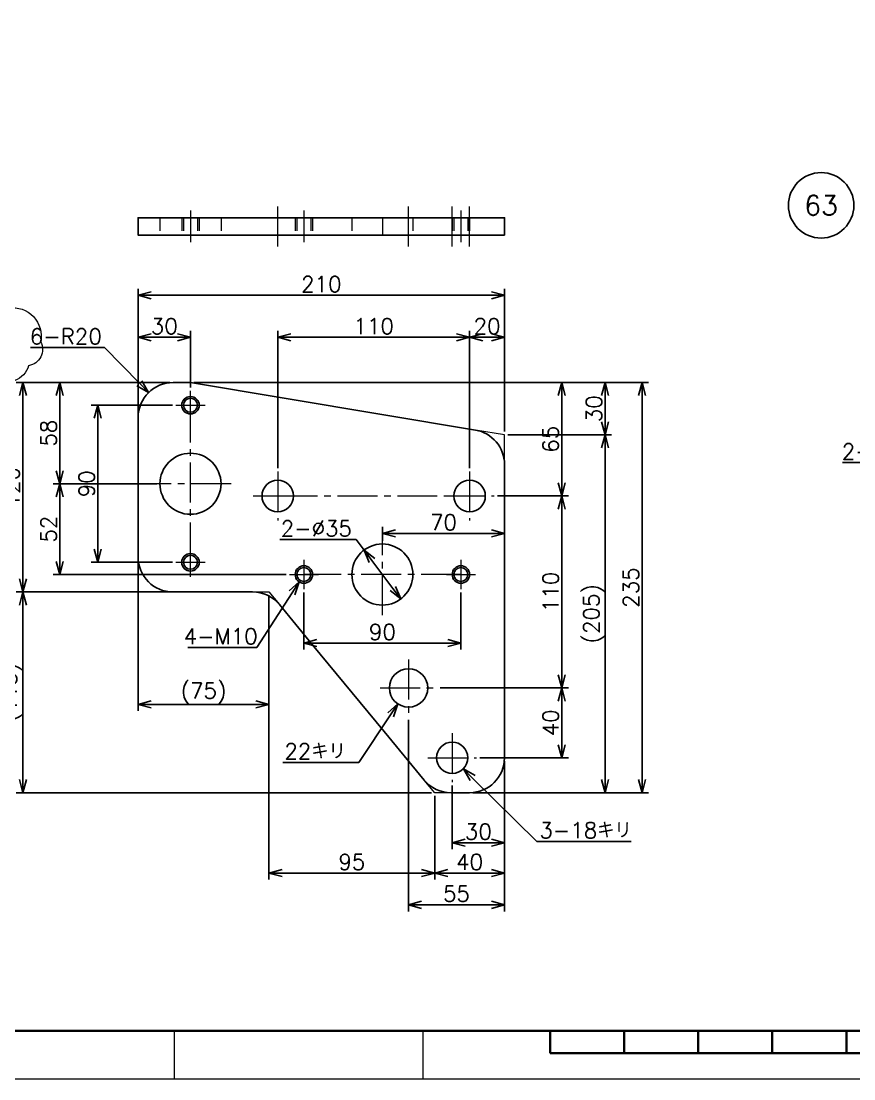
# Model space of a CAD drawing. Header units: millimetres. Extents: x 0 to 1764, y -17 to 1242.
# Drawn here: x 394 to 871, y 0 to 606 of the extents above; entities that cross this region are included whole.
import ezdxf
from ezdxf import colors
from ezdxf.entities.mleader import LeaderData, LeaderLine
from ezdxf.enums import TextEntityAlignment as Align
from ezdxf.math import Vec2, Vec3

# ---------------------------------------------------------------- set-up
doc = ezdxf.new("R2010")
doc.units = ezdxf.units.MM
doc.header["$LTSCALE"] = 1.2
doc.header["$PDMODE"] = 99
doc.header["$PDSIZE"] = 1
doc.linetypes.add('CENTER2', pattern=[28.575, 19.05, -3.175, 3.175, -3.175])
doc.linetypes.add('HIDDEN', pattern=[9.525, 6.35, -3.175])
for name, color, linetype, lineweight in [('02_SLIM', 4, 'Continuous', 13), ('04_HIDDEN', 2, 'HIDDEN', 13), ('05_CENTER', 4, 'CENTER2', 13), ('08_DIM', 3, 'Continuous', 13), ('90_FRAME', 5, 'Continuous', 35)]:
    doc.layers.add(name, color=color, linetype=linetype, lineweight=lineweight)
doc.layers.add('10_DRAFT', color=8, linetype='Continuous', lineweight=0, plot=False)
doc.layers.add('91_BLANK', color=5, linetype='Continuous', lineweight=0, plot=False)
doc.styles.add('KSS_TXT', font='txt.shx', dxfattribs={"bigfont": 'extfont2.shx'})
doc.styles.get("Standard").update_dxf_attribs({"font": 'txt.shx', "bigfont": 'extfont2.shx'})
doc.dimstyles.new('KSS_DIM', dxfattribs={"dimscale": 3, "dimtxt": 3, "dimasz": 2.5, "dimexe": 1.25, "dimexo": 0.625, "dimtad": 1, "dimdsep": 46, "dimtxsty": 'KSS_TXT', "dimblk": 'OPEN30', "dimcen": 0, "dimazin": 2, "dimtfac": 0.75, "dimtmove": 0, "dimatfit": 3, "dimldrblk": 'OPEN30', "dimfxl": 1.25, "dimtolj": 1, "dimarcsym": 0})
doc.dimstyles.new('KSS_DIM$3', dxfattribs={"dimscale": 3, "dimtxt": 3, "dimasz": 2.5, "dimexe": 1.25, "dimexo": 0.625, "dimtad": 1, "dimtih": 1, "dimtoh": 1, "dimdsep": 46, "dimtxsty": 'KSS_TXT', "dimblk": 'OPEN30', "dimcen": 0, "dimazin": 2, "dimtfac": 0.75, "dimtofl": 0, "dimtmove": 0, "dimatfit": 3, "dimldrblk": 'OPEN30', "dimfxl": 1.25, "dimtolj": 1, "dimarcsym": 0})
doc.dimstyles.new('KSS_DIM$4', dxfattribs={"dimscale": 3, "dimtxt": 3, "dimasz": 2.5, "dimexe": 1.25, "dimexo": 0.625, "dimtad": 1, "dimtih": 1, "dimtoh": 1, "dimdsep": 46, "dimtxsty": 'KSS_TXT', "dimblk": 'OPEN30', "dimcen": 0, "dimse1": 1, "dimazin": 2, "dimtfac": 0.75, "dimtofl": 0, "dimtmove": 0, "dimatfit": 3, "dimldrblk": 'OPEN30', "dimfxl": 1.25, "dimtolj": 1, "dimarcsym": 0})

# ---------------------------------------------------------------- blocks, each defined once
blk = doc.blocks.new('_Open30')
at = {"color": 0, "linetype": 'ByBlock', "lineweight": -2}
for p, q in [((-1, 0.268), (0, 0)), ((0, 0), (-1, -0.268)), ((0, 0), (-1, 0))]:
    blk.add_line(p, q, dxfattribs=at)
blk = doc.blocks.new('*D149')
at = {"layer": '08_DIM', "color": 0, "lineweight": -2, "transparency": 16777216}
for p, q in [((671.14, 182.08), (671.14, 114.15)), ((631.14, 162.08), (631.14, 114.15)), ((663.64, 117.9), (638.64, 117.9))]:
    blk.add_line(p, q, dxfattribs=at)
at = {"layer": 'Defpoints', "color": 0, "transparency": 16777216}
for p in [(671.14, 183.96), (631.14, 163.96), (631.14, 117.9)]:
    blk.add_point(p, dxfattribs=at)
at = {"layer": '08_DIM', "color": 0, "lineweight": -2, "transparency": 16777216, "xscale": 7.5, "yscale": 7.5, "zscale": 7.5, "rotation": 180}
blk.add_blockref('_Open30', (631.14, 117.9), dxfattribs=at)
at = {"layer": '08_DIM', "color": 0, "lineweight": -2, "transparency": 16777216, "xscale": 7.5, "yscale": 7.5, "zscale": 7.5}
blk.add_blockref('_Open30', (671.14, 117.9), dxfattribs=at)
at = {"layer": '08_DIM', "color": 0, "transparency": 16777216, "insert": (651.14, 124.28), "char_height": 9, "attachment_point": 5, "style": 'KSS_TXT'}
blk.add_mtext('\\A1;40', dxfattribs=at)
blk = doc.blocks.new('*D150')
at = {"layer": '08_DIM', "color": 0, "lineweight": -2, "transparency": 16777216}
for p, q in [((671.14, 182.08), (671.14, 131.54)), ((641.14, 168.04), (641.14, 131.54)), ((648.64, 135.29), (663.64, 135.29))]:
    blk.add_line(p, q, dxfattribs=at)
at = {"layer": 'Defpoints', "color": 0, "transparency": 16777216}
for p in [(671.14, 183.96), (641.14, 169.92), (671.14, 135.29)]:
    blk.add_point(p, dxfattribs=at)
at = {"layer": '08_DIM', "color": 0, "lineweight": -2, "transparency": 16777216, "xscale": 7.5, "yscale": 7.5, "zscale": 7.5, "rotation": 180}
blk.add_blockref('_Open30', (641.14, 135.29), dxfattribs=at)
at = {"layer": '08_DIM', "color": 0, "lineweight": -2, "transparency": 16777216, "xscale": 7.5, "yscale": 7.5, "zscale": 7.5}
blk.add_blockref('_Open30', (671.14, 135.29), dxfattribs=at)
at = {"layer": '08_DIM', "color": 0, "transparency": 16777216, "insert": (656.14, 141.66), "char_height": 9, "attachment_point": 5, "style": 'KSS_TXT'}
blk.add_mtext('\\A1;30', dxfattribs=at)
blk = doc.blocks.new('*D151')
at = {"layer": '08_DIM', "color": 0, "lineweight": -2, "transparency": 16777216}
for p, q in [((616.14, 205.78), (616.14, 95.95)), ((671.14, 182.08), (671.14, 95.95)), ((623.64, 99.7), (663.64, 99.7))]:
    blk.add_line(p, q, dxfattribs=at)
at = {"layer": 'Defpoints', "color": 0, "transparency": 16777216}
for p in [(616.14, 207.66), (671.14, 183.96), (671.14, 99.7)]:
    blk.add_point(p, dxfattribs=at)
at = {"layer": '08_DIM', "color": 0, "lineweight": -2, "transparency": 16777216, "xscale": 7.5, "yscale": 7.5, "zscale": 7.5, "rotation": 180}
blk.add_blockref('_Open30', (616.14, 99.7), dxfattribs=at)
at = {"layer": '08_DIM', "color": 0, "lineweight": -2, "transparency": 16777216, "xscale": 7.5, "yscale": 7.5, "zscale": 7.5}
blk.add_blockref('_Open30', (671.14, 99.7), dxfattribs=at)
at = {"layer": '08_DIM', "color": 0, "transparency": 16777216, "insert": (643.64, 106.07), "char_height": 9, "attachment_point": 5, "style": 'KSS_TXT'}
blk.add_mtext('\\A1;55', dxfattribs=at)
blk = doc.blocks.new('*D152')
at = {"layer": '08_DIM', "color": 0, "lineweight": -2, "transparency": 16777216}
for p, q in [((461.14, 297.08), (461.14, 210.78)), ((536.14, 277.08), (536.14, 210.78)), ((528.64, 214.53), (468.64, 214.53))]:
    blk.add_line(p, q, dxfattribs=at)
at = {"layer": 'Defpoints', "color": 0, "transparency": 16777216}
for p in [(461.14, 298.96), (536.14, 278.96), (461.14, 214.53)]:
    blk.add_point(p, dxfattribs=at)
at = {"layer": '08_DIM', "color": 0, "lineweight": -2, "transparency": 16777216, "xscale": 7.5, "yscale": 7.5, "zscale": 7.5, "rotation": 180}
blk.add_blockref('_Open30', (461.14, 214.53), dxfattribs=at)
at = {"layer": '08_DIM', "color": 0, "lineweight": -2, "transparency": 16777216, "xscale": 7.5, "yscale": 7.5, "zscale": 7.5}
blk.add_blockref('_Open30', (536.14, 214.53), dxfattribs=at)
at = {"layer": '08_DIM', "color": 0, "transparency": 16777216, "insert": (498.64, 220.91), "char_height": 9, "attachment_point": 5, "style": 'KSS_TXT'}
blk.add_mtext('\\A1;(75)', dxfattribs=at)
blk = doc.blocks.new('*D153')
at = {"layer": '08_DIM', "color": 0, "lineweight": -2, "transparency": 16777216}
for p, q in [((493.02, 398.96), (732.52, 398.96)), ((728.77, 376.46), (728.77, 391.46)), ((673.02, 368.96), (732.52, 368.96))]:
    blk.add_line(p, q, dxfattribs=at)
at = {"layer": 'Defpoints', "color": 0, "transparency": 16777216}
for p in [(491.14, 398.96), (728.77, 398.96), (671.14, 368.96)]:
    blk.add_point(p, dxfattribs=at)
at = {"layer": '08_DIM', "color": 0, "lineweight": -2, "transparency": 16777216, "xscale": 7.5, "yscale": 7.5, "zscale": 7.5}
for p, rotation in [((728.77, 398.96), 90), ((728.77, 368.96), 270)]:
    blk.add_blockref('_Open30', p, dxfattribs=dict(at, rotation=rotation))
at = {"layer": '08_DIM', "color": 0, "transparency": 16777216, "insert": (722.4, 383.96), "char_height": 9, "attachment_point": 5, "rotation": 90, "style": 'KSS_TXT'}
blk.add_mtext('\\A1;30', dxfattribs=at)
blk = doc.blocks.new('*D154')
at = {"layer": '08_DIM', "color": 0, "lineweight": -2, "transparency": 16777216}
for p, q in [((493.02, 398.96), (753.75, 398.96)), ((750, 171.46), (750, 391.46)), ((653.02, 163.96), (753.75, 163.96))]:
    blk.add_line(p, q, dxfattribs=at)
at = {"layer": 'Defpoints', "color": 0, "transparency": 16777216}
for p in [(491.14, 398.96), (750, 398.96), (651.14, 163.96)]:
    blk.add_point(p, dxfattribs=at)
at = {"layer": '08_DIM', "color": 0, "lineweight": -2, "transparency": 16777216, "xscale": 7.5, "yscale": 7.5, "zscale": 7.5}
for p, rotation in [((750, 398.96), 90), ((750, 163.96), 270)]:
    blk.add_blockref('_Open30', p, dxfattribs=dict(at, rotation=rotation))
at = {"layer": '08_DIM', "color": 0, "transparency": 16777216, "insert": (743.62, 281.46), "char_height": 9, "attachment_point": 5, "rotation": 90, "style": 'KSS_TXT'}
blk.add_mtext('\\A1;235', dxfattribs=at)
blk = doc.blocks.new('*D155')
at = {"layer": '08_DIM', "color": 0, "lineweight": -2, "transparency": 16777216}
for p, q in [((634.32, 223.96), (707.73, 223.96)), ((703.98, 216.46), (703.98, 191.46)), ((657.06, 183.96), (707.73, 183.96))]:
    blk.add_line(p, q, dxfattribs=at)
at = {"layer": 'Defpoints', "color": 0, "transparency": 16777216}
for p in [(632.44, 223.96), (655.18, 183.96), (703.98, 183.96)]:
    blk.add_point(p, dxfattribs=at)
at = {"layer": '08_DIM', "color": 0, "lineweight": -2, "transparency": 16777216, "xscale": 7.5, "yscale": 7.5, "zscale": 7.5}
for p, rotation in [((703.98, 223.96), 90), ((703.98, 183.96), 270)]:
    blk.add_blockref('_Open30', p, dxfattribs=dict(at, rotation=rotation))
at = {"layer": '08_DIM', "color": 0, "transparency": 16777216, "insert": (697.61, 203.96), "char_height": 9, "attachment_point": 5, "rotation": 90, "style": 'KSS_TXT'}
blk.add_mtext('\\A1;40', dxfattribs=at)
blk = doc.blocks.new('*D156')
at = {"layer": '08_DIM', "color": 0, "lineweight": -2, "transparency": 16777216}
for p, q in [((667.06, 333.96), (707.73, 333.96)), ((703.98, 326.46), (703.98, 231.46)), ((634.32, 223.96), (707.73, 223.96))]:
    blk.add_line(p, q, dxfattribs=at)
at = {"layer": 'Defpoints', "color": 0, "transparency": 16777216}
for p in [(665.18, 333.96), (632.44, 223.96), (703.98, 223.96)]:
    blk.add_point(p, dxfattribs=at)
at = {"layer": '08_DIM', "color": 0, "lineweight": -2, "transparency": 16777216, "xscale": 7.5, "yscale": 7.5, "zscale": 7.5}
for p, rotation in [((703.98, 333.96), 90), ((703.98, 223.96), 270)]:
    blk.add_blockref('_Open30', p, dxfattribs=dict(at, rotation=rotation))
at = {"layer": '08_DIM', "color": 0, "transparency": 16777216, "insert": (697.61, 278.96), "char_height": 9, "attachment_point": 5, "rotation": 90, "style": 'KSS_TXT'}
blk.add_mtext('\\A1;110', dxfattribs=at)
blk = doc.blocks.new('*D157')
at = {"layer": '08_DIM', "color": 0, "lineweight": -2, "transparency": 16777216}
for p, q in [((479.27, 398.96), (391.32, 398.96)), ((395.07, 391.46), (395.07, 286.46)), ((479.27, 278.96), (391.32, 278.96))]:
    blk.add_line(p, q, dxfattribs=at)
at = {"layer": 'Defpoints', "color": 0, "transparency": 16777216}
for p in [(481.14, 398.96), (395.07, 278.96), (481.14, 278.96)]:
    blk.add_point(p, dxfattribs=at)
at = {"layer": '08_DIM', "color": 0, "lineweight": -2, "transparency": 16777216, "xscale": 7.5, "yscale": 7.5, "zscale": 7.5}
for p, rotation in [((395.07, 398.96), 90), ((395.07, 278.96), 270)]:
    blk.add_blockref('_Open30', p, dxfattribs=dict(at, rotation=rotation))
at = {"layer": '08_DIM', "color": 0, "transparency": 16777216, "insert": (388.7, 338.96), "char_height": 9, "attachment_point": 5, "rotation": 90, "style": 'KSS_TXT'}
blk.add_mtext('\\A1;120', dxfattribs=at)
blk = doc.blocks.new('*D158')
at = {"layer": '08_DIM', "color": 0, "lineweight": -2, "transparency": 16777216}
for p, q in [((471.9, 340.96), (412.47, 340.96)), ((416.22, 333.46), (416.22, 296.46)), ((545.93, 288.96), (412.47, 288.96))]:
    blk.add_line(p, q, dxfattribs=at)
at = {"layer": 'Defpoints', "color": 0, "transparency": 16777216}
for p in [(473.77, 340.96), (416.22, 288.96), (547.8, 288.96)]:
    blk.add_point(p, dxfattribs=at)
at = {"layer": '08_DIM', "color": 0, "lineweight": -2, "transparency": 16777216, "xscale": 7.5, "yscale": 7.5, "zscale": 7.5}
for p, rotation in [((416.22, 340.96), 90), ((416.22, 288.96), 270)]:
    blk.add_blockref('_Open30', p, dxfattribs=dict(at, rotation=rotation))
at = {"layer": '08_DIM', "color": 0, "transparency": 16777216, "insert": (409.84, 314.96), "char_height": 9, "attachment_point": 5, "rotation": 90, "style": 'KSS_TXT'}
blk.add_mtext('\\A1;52', dxfattribs=at)
blk = doc.blocks.new('*D159')
at = {"layer": '08_DIM', "color": 0, "lineweight": -2, "transparency": 16777216}
for p, q in [((493.02, 398.96), (707.73, 398.96)), ((703.98, 341.46), (703.98, 391.46)), ((667.06, 333.96), (707.73, 333.96))]:
    blk.add_line(p, q, dxfattribs=at)
at = {"layer": 'Defpoints', "color": 0, "transparency": 16777216}
for p in [(491.14, 398.96), (703.98, 398.96), (665.18, 333.96)]:
    blk.add_point(p, dxfattribs=at)
at = {"layer": '08_DIM', "color": 0, "lineweight": -2, "transparency": 16777216, "xscale": 7.5, "yscale": 7.5, "zscale": 7.5}
for p, rotation in [((703.98, 398.96), 90), ((703.98, 333.96), 270)]:
    blk.add_blockref('_Open30', p, dxfattribs=dict(at, rotation=rotation))
at = {"layer": '08_DIM', "color": 0, "transparency": 16777216, "insert": (697.61, 366.46), "char_height": 9, "attachment_point": 5, "rotation": 90, "style": 'KSS_TXT'}
blk.add_mtext('\\A1;65', dxfattribs=at)
blk = doc.blocks.new('*D160')
at = {"layer": '08_DIM', "color": 0, "lineweight": -2, "transparency": 16777216}
for p, q in [((601.14, 308.2), (601.14, 316.29)), ((671.14, 308.2), (671.14, 316.29)), ((608.64, 312.54), (663.64, 312.54))]:
    blk.add_line(p, q, dxfattribs=at)
at = {"layer": 'Defpoints', "color": 0, "transparency": 16777216}
for p in [(671.14, 312.54), (601.14, 306.33), (671.14, 306.33)]:
    blk.add_point(p, dxfattribs=at)
at = {"layer": '08_DIM', "color": 0, "lineweight": -2, "transparency": 16777216, "xscale": 7.5, "yscale": 7.5, "zscale": 7.5, "rotation": 180}
blk.add_blockref('_Open30', (601.14, 312.54), dxfattribs=at)
at = {"layer": '08_DIM', "color": 0, "lineweight": -2, "transparency": 16777216, "xscale": 7.5, "yscale": 7.5, "zscale": 7.5}
blk.add_blockref('_Open30', (671.14, 312.54), dxfattribs=at)
at = {"layer": '08_DIM', "color": 0, "transparency": 16777216, "insert": (636.14, 318.91), "char_height": 9, "attachment_point": 5, "style": 'KSS_TXT'}
blk.add_mtext('\\A1;70', dxfattribs=at)
blk = doc.blocks.new('*D161')
at = {"layer": '08_DIM', "color": 0, "lineweight": -2, "transparency": 16777216}
for p, q in [((556.14, 278.74), (556.14, 245.92)), ((646.14, 278.74), (646.14, 245.92)), ((563.64, 249.67), (638.64, 249.67))]:
    blk.add_line(p, q, dxfattribs=at)
at = {"layer": 'Defpoints', "color": 0, "transparency": 16777216}
for p in [(556.14, 280.62), (646.14, 280.62), (646.14, 249.67)]:
    blk.add_point(p, dxfattribs=at)
at = {"layer": '08_DIM', "color": 0, "lineweight": -2, "transparency": 16777216, "xscale": 7.5, "yscale": 7.5, "zscale": 7.5, "rotation": 180}
blk.add_blockref('_Open30', (556.14, 249.67), dxfattribs=at)
at = {"layer": '08_DIM', "color": 0, "lineweight": -2, "transparency": 16777216, "xscale": 7.5, "yscale": 7.5, "zscale": 7.5}
blk.add_blockref('_Open30', (646.14, 249.67), dxfattribs=at)
at = {"layer": '08_DIM', "color": 0, "transparency": 16777216, "insert": (601.14, 256.04), "char_height": 9, "attachment_point": 5, "style": 'KSS_TXT'}
blk.add_mtext('\\A1;90', dxfattribs=at)
blk = doc.blocks.new('*D162')
at = {"layer": '08_DIM', "color": 0, "lineweight": -2, "transparency": 16777216}
for p, q in [((480.93, 385.96), (434.27, 385.96)), ((438.02, 378.46), (438.02, 303.46)), ((480.93, 295.96), (434.27, 295.96))]:
    blk.add_line(p, q, dxfattribs=at)
at = {"layer": 'Defpoints', "color": 0, "transparency": 16777216}
for p in [(482.8, 385.96), (438.02, 295.96), (482.8, 295.96)]:
    blk.add_point(p, dxfattribs=at)
at = {"layer": '08_DIM', "color": 0, "lineweight": -2, "transparency": 16777216, "xscale": 7.5, "yscale": 7.5, "zscale": 7.5}
for p, rotation in [((438.02, 385.96), 90), ((438.02, 295.96), 270)]:
    blk.add_blockref('_Open30', p, dxfattribs=dict(at, rotation=rotation))
at = {"layer": '08_DIM', "color": 0, "transparency": 16777216, "insert": (431.65, 340.96), "char_height": 9, "attachment_point": 5, "rotation": 90, "style": 'KSS_TXT'}
blk.add_mtext('\\A1;90', dxfattribs=at)
blk = doc.blocks.new('*D163')
at = {"layer": '08_DIM', "color": 0, "lineweight": -2, "transparency": 16777216}
for p, q in [((479.27, 398.96), (412.47, 398.96)), ((416.22, 391.46), (416.22, 348.46)), ((471.9, 340.96), (412.47, 340.96))]:
    blk.add_line(p, q, dxfattribs=at)
at = {"layer": 'Defpoints', "color": 0, "transparency": 16777216}
for p in [(481.14, 398.96), (416.22, 340.96), (473.77, 340.96)]:
    blk.add_point(p, dxfattribs=at)
at = {"layer": '08_DIM', "color": 0, "lineweight": -2, "transparency": 16777216, "xscale": 7.5, "yscale": 7.5, "zscale": 7.5}
for p, rotation in [((416.22, 398.96), 90), ((416.22, 340.96), 270)]:
    blk.add_blockref('_Open30', p, dxfattribs=dict(at, rotation=rotation))
at = {"layer": '08_DIM', "color": 0, "transparency": 16777216, "insert": (409.84, 369.96), "char_height": 9, "attachment_point": 5, "rotation": 90, "style": 'KSS_TXT'}
blk.add_mtext('\\A1;58', dxfattribs=at)
blk = doc.blocks.new('*D164')
at = {"layer": '08_DIM', "color": 0, "lineweight": -2, "transparency": 16777216}
for p, q in [((461.14, 380.83), (461.14, 428.62)), ((483.64, 424.87), (468.64, 424.87)), ((491.14, 396.17), (491.14, 428.62))]:
    blk.add_line(p, q, dxfattribs=at)
at = {"layer": 'Defpoints', "color": 0, "transparency": 16777216}
for p in [(461.14, 424.87), (491.14, 394.3), (461.14, 378.96)]:
    blk.add_point(p, dxfattribs=at)
at = {"layer": '08_DIM', "color": 0, "lineweight": -2, "transparency": 16777216, "xscale": 7.5, "yscale": 7.5, "zscale": 7.5, "rotation": 180}
blk.add_blockref('_Open30', (461.14, 424.87), dxfattribs=at)
at = {"layer": '08_DIM', "color": 0, "lineweight": -2, "transparency": 16777216, "xscale": 7.5, "yscale": 7.5, "zscale": 7.5}
blk.add_blockref('_Open30', (491.14, 424.87), dxfattribs=at)
at = {"layer": '08_DIM', "color": 0, "transparency": 16777216, "insert": (476.14, 431.25), "char_height": 9, "attachment_point": 5, "style": 'KSS_TXT'}
blk.add_mtext('\\A1;30', dxfattribs=at)
blk = doc.blocks.new('*D165')
at = {"layer": '08_DIM', "color": 0, "lineweight": -2, "transparency": 16777216}
for p, q in [((651.14, 349.87), (651.14, 428.62)), ((658.64, 424.87), (663.64, 424.87)), ((671.14, 370.83), (671.14, 428.62))]:
    blk.add_line(p, q, dxfattribs=at)
at = {"layer": 'Defpoints', "color": 0, "transparency": 16777216}
for p in [(671.14, 424.87), (671.14, 368.96), (651.14, 348)]:
    blk.add_point(p, dxfattribs=at)
at = {"layer": '08_DIM', "color": 0, "lineweight": -2, "transparency": 16777216, "xscale": 7.5, "yscale": 7.5, "zscale": 7.5, "rotation": 180}
blk.add_blockref('_Open30', (651.14, 424.87), dxfattribs=at)
at = {"layer": '08_DIM', "color": 0, "lineweight": -2, "transparency": 16777216, "xscale": 7.5, "yscale": 7.5, "zscale": 7.5}
blk.add_blockref('_Open30', (671.14, 424.87), dxfattribs=at)
at = {"layer": '08_DIM', "color": 0, "transparency": 16777216, "insert": (661.14, 431.25), "char_height": 9, "attachment_point": 5, "style": 'KSS_TXT'}
blk.add_mtext('\\A1;20', dxfattribs=at)
blk = doc.blocks.new('*D166')
at = {"layer": '08_DIM', "color": 0, "lineweight": -2, "transparency": 16777216}
for p, q in [((541.14, 349.87), (541.14, 428.62)), ((548.64, 424.87), (643.64, 424.87)), ((651.14, 349.87), (651.14, 428.62))]:
    blk.add_line(p, q, dxfattribs=at)
at = {"layer": 'Defpoints', "color": 0, "transparency": 16777216}
for p in [(651.14, 424.87), (541.14, 348), (651.14, 348)]:
    blk.add_point(p, dxfattribs=at)
at = {"layer": '08_DIM', "color": 0, "lineweight": -2, "transparency": 16777216, "xscale": 7.5, "yscale": 7.5, "zscale": 7.5, "rotation": 180}
blk.add_blockref('_Open30', (541.14, 424.87), dxfattribs=at)
at = {"layer": '08_DIM', "color": 0, "lineweight": -2, "transparency": 16777216, "xscale": 7.5, "yscale": 7.5, "zscale": 7.5}
blk.add_blockref('_Open30', (651.14, 424.87), dxfattribs=at)
at = {"layer": '08_DIM', "color": 0, "transparency": 16777216, "insert": (596.14, 431.25), "char_height": 9, "attachment_point": 5, "style": 'KSS_TXT'}
blk.add_mtext('\\A1;110', dxfattribs=at)
blk = doc.blocks.new('*D167')
at = {"layer": '08_DIM', "color": 0, "lineweight": -2, "transparency": 16777216}
for p, q in [((461.14, 380.83), (461.14, 452.72)), ((468.64, 448.97), (663.64, 448.97)), ((671.14, 370.83), (671.14, 452.72))]:
    blk.add_line(p, q, dxfattribs=at)
at = {"layer": 'Defpoints', "color": 0, "transparency": 16777216}
for p in [(671.14, 448.97), (461.14, 378.96), (671.14, 368.96)]:
    blk.add_point(p, dxfattribs=at)
at = {"layer": '08_DIM', "color": 0, "lineweight": -2, "transparency": 16777216, "xscale": 7.5, "yscale": 7.5, "zscale": 7.5, "rotation": 180}
blk.add_blockref('_Open30', (461.14, 448.97), dxfattribs=at)
at = {"layer": '08_DIM', "color": 0, "lineweight": -2, "transparency": 16777216, "xscale": 7.5, "yscale": 7.5, "zscale": 7.5}
blk.add_blockref('_Open30', (671.14, 448.97), dxfattribs=at)
at = {"layer": '08_DIM', "color": 0, "transparency": 16777216, "insert": (566.14, 455.34), "char_height": 9, "attachment_point": 5, "style": 'KSS_TXT'}
blk.add_mtext('\\A1;210', dxfattribs=at)
blk = doc.blocks.new('M10Tz_1_1')
at = {"color": 0}
for radius in [5, 4]:
    blk.add_circle((0, 0), radius, dxfattribs=at)
at = {"layer": '05_CENTER'}
for p, q in [((0, -8.34), (0, 8.34)), ((8.34, 0), (-8.34, 0))]:
    blk.add_line(p, q, dxfattribs=at)
blk = doc.blocks.new('AM_BALLOON1')
at = {"transparency": 16777216}
blk.add_circle((0, 0), 5, dxfattribs=at)
blk.add_attdef('B_NUMBER', text='', height=3, dxfattribs=at).set_placement((0, 0), align=Align.MIDDLE_CENTER)
blk = doc.blocks.new('_OPEN')
at = {"color": 0, "linetype": 'ByBlock'}
for p, q in [((-1, 0.167), (0, 0)), ((0, 0), (-1, -0.167)), ((0, 0), (-1, 0))]:
    blk.add_line(p, q, dxfattribs=at)
blk = doc.blocks.new('*D227')
at = {"layer": '08_DIM', "color": 0, "lineweight": -2, "transparency": 16777216}
for p, q in [((673.02, 368.96), (732.52, 368.96)), ((728.77, 361.46), (728.77, 171.46)), ((653.02, 163.96), (732.52, 163.96))]:
    blk.add_line(p, q, dxfattribs=at)
at = {"layer": 'Defpoints', "color": 0, "transparency": 16777216}
for p in [(671.14, 368.96), (651.14, 163.96), (728.77, 163.96)]:
    blk.add_point(p, dxfattribs=at)
at = {"layer": '08_DIM', "color": 0, "lineweight": -2, "transparency": 16777216, "xscale": 7.5, "yscale": 7.5, "zscale": 7.5}
for p, rotation in [((728.77, 368.96), 90), ((728.77, 163.96), 270)]:
    blk.add_blockref('_Open30', p, dxfattribs=dict(at, rotation=rotation))
at = {"layer": '08_DIM', "color": 0, "transparency": 16777216, "insert": (722.4, 266.46), "char_height": 9, "attachment_point": 5, "rotation": 90, "style": 'KSS_TXT'}
blk.add_mtext('\\A1;(205)', dxfattribs=at)
blk = doc.blocks.new('*D228')
at = {"layer": '08_DIM', "color": 0, "lineweight": -2, "transparency": 16777216}
for p, q in [((536.14, 277.08), (536.14, 114.15)), ((631.14, 162.08), (631.14, 114.15)), ((543.64, 117.9), (623.64, 117.9))]:
    blk.add_line(p, q, dxfattribs=at)
at = {"layer": 'Defpoints', "color": 0, "transparency": 16777216}
for p in [(536.14, 278.96), (631.14, 163.96), (631.14, 117.9)]:
    blk.add_point(p, dxfattribs=at)
at = {"layer": '08_DIM', "color": 0, "lineweight": -2, "transparency": 16777216, "xscale": 7.5, "yscale": 7.5, "zscale": 7.5, "rotation": 180}
blk.add_blockref('_Open30', (536.14, 117.9), dxfattribs=at)
at = {"layer": '08_DIM', "color": 0, "lineweight": -2, "transparency": 16777216, "xscale": 7.5, "yscale": 7.5, "zscale": 7.5}
blk.add_blockref('_Open30', (631.14, 117.9), dxfattribs=at)
at = {"layer": '08_DIM', "color": 0, "transparency": 16777216, "insert": (583.64, 124.28), "char_height": 9, "attachment_point": 5, "style": 'KSS_TXT'}
blk.add_mtext('\\A1;95', dxfattribs=at)
blk = doc.blocks.new('*D229')
at = {"layer": '08_DIM', "color": 0, "lineweight": -2, "transparency": 16777216}
for p, q in [((479.27, 278.96), (391.32, 278.96)), ((395.07, 171.46), (395.07, 271.46)), ((629.27, 163.96), (391.32, 163.96))]:
    blk.add_line(p, q, dxfattribs=at)
at = {"layer": 'Defpoints', "color": 0, "transparency": 16777216}
for p in [(395.07, 278.96), (481.14, 278.96), (631.14, 163.96)]:
    blk.add_point(p, dxfattribs=at)
at = {"layer": '08_DIM', "color": 0, "lineweight": -2, "transparency": 16777216, "xscale": 7.5, "yscale": 7.5, "zscale": 7.5}
for p, rotation in [((395.07, 278.96), 90), ((395.07, 163.96), 270)]:
    blk.add_blockref('_Open30', p, dxfattribs=dict(at, rotation=rotation))
at = {"layer": '08_DIM', "color": 0, "transparency": 16777216, "insert": (388.7, 221.46), "char_height": 9, "attachment_point": 5, "rotation": 90, "style": 'KSS_TXT'}
blk.add_mtext('\\A1;(115)', dxfattribs=at)
blk = doc.blocks.new('*D231')
at = {"layer": '08_DIM', "color": 0, "lineweight": -2, "transparency": 16777216}
for p, q in [((529.08, 247.17), (549.35, 278.47)), ((489.7, 247.17), (529.08, 247.17))]:
    blk.add_line(p, q, dxfattribs=at)
at = {"layer": 'Defpoints', "color": 0, "transparency": 16777216}
for p in [(558.86, 293.15), (553.43, 284.76)]:
    blk.add_point(p, dxfattribs=at)
at = {"layer": '08_DIM', "color": 0, "lineweight": -2, "transparency": 16777216, "xscale": 7.5, "yscale": 7.5, "zscale": 7.5, "rotation": 57.06939958389135}
blk.add_blockref('_Open30', (553.43, 284.76), dxfattribs=at)
at = {"layer": '08_DIM', "color": 0, "transparency": 16777216, "insert": (508.45, 253.55), "char_height": 9, "attachment_point": 5, "style": 'KSS_TXT'}
blk.add_mtext('\\A1;4-M10', dxfattribs=at)
blk = doc.blocks.new('*D232')
at = {"layer": '08_DIM', "color": 0, "lineweight": -2, "transparency": 16777216}
for p, q in [((689.62, 136.07), (652.88, 172.36)), ((743.69, 136.07), (689.62, 136.07))]:
    blk.add_line(p, q, dxfattribs=at)
at = {"layer": 'Defpoints', "color": 0, "transparency": 16777216}
for p in [(634.74, 190.28), (647.55, 177.63)]:
    blk.add_point(p, dxfattribs=at)
at = {"layer": '08_DIM', "color": 0, "lineweight": -2, "transparency": 16777216, "xscale": 7.5, "yscale": 7.5, "zscale": 7.5, "rotation": 135.3460365846176}
blk.add_blockref('_Open30', (647.55, 177.63), dxfattribs=at)
at = {"layer": '08_DIM', "color": 0, "transparency": 16777216, "insert": (717.59, 142.44), "char_height": 9, "attachment_point": 5, "style": 'KSS_TXT'}
blk.add_mtext('\\A1;3-18キリ', dxfattribs=at)
blk = doc.blocks.new('*D233')
at = {"layer": '08_DIM', "color": 0, "lineweight": -2, "transparency": 16777216}
for p, q in [((587.56, 181.35), (605.84, 208.59)), ((543.99, 181.35), (587.56, 181.35))]:
    blk.add_line(p, q, dxfattribs=at)
at = {"layer": 'Defpoints', "color": 0, "transparency": 16777216}
for p in [(622.27, 233.09), (610.02, 214.82)]:
    blk.add_point(p, dxfattribs=at)
at = {"layer": '08_DIM', "color": 0, "lineweight": -2, "transparency": 16777216, "xscale": 7.5, "yscale": 7.5, "zscale": 7.5, "rotation": 56.15022195099174}
blk.add_blockref('_Open30', (610.02, 214.82), dxfattribs=at)
at = {"layer": '08_DIM', "color": 0, "transparency": 16777216, "insert": (562.59, 187.72), "char_height": 9, "attachment_point": 5, "style": 'KSS_TXT'}
blk.add_mtext('\\A1;22キリ', dxfattribs=at)
blk = doc.blocks.new('*D234')
at = {"layer": '08_DIM', "color": 0, "lineweight": -2, "transparency": 16777216}
for p, q in [((399.42, 418.98), (441.79, 418.98)), ((441.79, 418.98), (461.86, 398.57))]:
    blk.add_line(p, q, dxfattribs=at)
at = {"layer": 'Defpoints', "color": 0, "transparency": 16777216}
for p in [(467.12, 393.22), (481.14, 378.96)]:
    blk.add_point(p, dxfattribs=at)
at = {"layer": '08_DIM', "color": 0, "lineweight": -2, "transparency": 16777216, "xscale": 7.5, "yscale": 7.5, "zscale": 7.5, "rotation": 314.5154113290716}
blk.add_blockref('_Open30', (467.12, 393.22), dxfattribs=at)
at = {"layer": '08_DIM', "color": 0, "transparency": 16777216, "insert": (419.67, 425.36), "char_height": 9, "attachment_point": 5, "style": 'KSS_TXT'}
blk.add_mtext('\\A1;6-R20', dxfattribs=at)
blk = doc.blocks.new('*D235')
at = {"layer": '08_DIM', "color": 0, "lineweight": -2, "transparency": 16777216}
for p, q in [((586.16, 308.97), (542.29, 308.97)), ((590.66, 302.97), (586.16, 308.97)), ((607.14, 280.95), (595.15, 296.96))]:
    blk.add_line(p, q, dxfattribs=at)
at = {"layer": 'Defpoints', "color": 0, "transparency": 16777216}
for p in [(590.66, 302.97), (611.63, 274.95)]:
    blk.add_point(p, dxfattribs=at)
at = {"layer": '08_DIM', "color": 0, "lineweight": -2, "transparency": 16777216, "xscale": 7.5, "yscale": 7.5, "zscale": 7.5}
for p, rotation in [((590.66, 302.97), 126.8130528652982), ((611.63, 274.95), 306.8130528652982)]:
    blk.add_blockref('_Open30', p, dxfattribs=dict(at, rotation=rotation))
at = {"layer": '08_DIM', "color": 0, "transparency": 16777216, "insert": (563.29, 315.35), "char_height": 9, "attachment_point": 5, "style": 'KSS_TXT'}
blk.add_mtext('\\A1;2-%%C35', dxfattribs=at)
blk = doc.blocks.new('*D242')
at = {"layer": '08_DIM', "color": 0, "lineweight": -2, "transparency": 16777216}
for p, q in [((864.79, 353.06), (923.37, 353.06)), ((923.37, 353.06), (946.93, 328.47))]:
    blk.add_line(p, q, dxfattribs=at)
at = {"layer": 'Defpoints', "color": 0, "transparency": 16777216}
for p in [(952.11, 323.05), (960.41, 314.38)]:
    blk.add_point(p, dxfattribs=at)
at = {"layer": '08_DIM', "color": 0, "lineweight": -2, "transparency": 16777216, "xscale": 7.5, "yscale": 7.5, "zscale": 7.5, "rotation": 313.7655276272451}
blk.add_blockref('_Open30', (952.11, 323.05), dxfattribs=at)
at = {"layer": '08_DIM', "color": 0, "transparency": 16777216, "insert": (890.89, 359.44), "char_height": 9, "attachment_point": 5, "style": 'KSS_TXT'}
blk.add_mtext('\\A1;2-12キリ', dxfattribs=at)

msp = doc.modelspace()

# ---------------------------------------------------------------- linework, layer by layer
at = {"color": 0}
for p, q in [((481.144, 398.958), (491.144, 398.958)), ((491.144, 398.958), (654.432, 371.743)), ((461.144, 298.958), (461.144, 378.958)), ((671.144, 352.015), (671.144, 183.958)), ((526.724, 278.958), (481.144, 278.958)), ((560.926, 248.958), (542.143, 271.695)), ((602.231, 198.958), (560.926, 248.958)), ((625.144, 171.22), (602.231, 198.958)), ((651.144, 163.958), (640.564, 163.958))]:
    msp.add_line(p, q, dxfattribs=at)
msp.add_lwpolyline([(671.144, 483.415), (671.144, 493.415), (461.144, 493.415), (461.144, 483.415)], close=True, dxfattribs=at)
for centre, radius in [((491.144, 340.958), 17.5), ((541.144, 333.958), 9), ((651.144, 333.958), 9), ((601.144, 288.958), 17.5), ((616.144, 223.958), 11), ((641.144, 183.958), 9)]:
    msp.add_circle(centre, radius, dxfattribs=at)
for centre, start, end in [((481.144, 378.958), 90, 180), ((651.144, 352.015), 0, 80.537678), ((481.144, 298.958), 180, 270), ((526.724, 258.958), 39.559668, 90), ((651.144, 183.958), 270, 0), ((640.564, 183.958), 219.559668, 270)]:
    msp.add_arc(centre, 20, start, end, dxfattribs=at)
at = {"layer": '02_SLIM', "color": 1}
msp.add_lwpolyline([(359.623, 453.054, -0.5205671), (386.979, 441.661, -0.5205671), (405.216, 422.292, -0.5205671), (398.377, 408.621, -0.5205671), (379, 401.785, -0.5205671), (361.903, 393.81, -0.5205671), (329.988, 393.81, -0.5205671), (317.45, 405.203, -0.5205671), (311.751, 438.243, -0.5205671)], format="xyb", close=True, dxfattribs=at)
at = {"layer": '04_HIDDEN'}
for p, q in [((473.644, 493.415), (473.644, 483.415)), ((486.144, 493.415), (486.144, 483.415)), ((487.144, 493.415), (487.144, 483.415)), ((495.144, 493.415), (495.144, 483.415)), ((496.144, 493.415), (496.144, 483.415)), ((508.644, 493.415), (508.644, 483.415)), ((551.144, 493.415), (551.144, 483.415)), ((552.144, 493.415), (552.144, 483.415)), ((560.144, 493.415), (560.144, 483.415)), ((561.144, 493.415), (561.144, 483.415)), ((583.644, 493.415), (583.644, 483.415)), ((618.644, 493.415), (618.644, 483.415)), ((641.144, 493.415), (641.144, 483.415)), ((642.144, 493.415), (642.144, 483.415)), ((650.144, 493.415), (650.144, 483.415)), ((651.144, 493.415), (651.144, 483.415))]:
    msp.add_line(p, q, dxfattribs=at)
at = {"layer": '05_CENTER'}
for p, q in [((491.144, 497.501), (491.144, 479.329)), ((541.144, 476.953), (541.144, 499.767)), ((556.144, 497.501), (556.144, 479.329)), ((616.144, 476.953), (616.144, 499.767)), ((641.144, 476.953), (641.144, 499.767)), ((646.144, 497.501), (646.144, 479.329)), ((651.144, 476.953), (651.144, 499.767)), ((491.144, 295.958), (491.144, 385.958)), ((541.144, 347.996), (541.144, 319.92)), ((651.144, 347.996), (651.144, 319.92)), ((514.422, 340.958), (467.865, 340.958)), ((527.106, 333.958), (555.182, 333.958)), ((541.144, 333.958), (651.144, 333.958)), ((637.106, 333.958), (665.182, 333.958)), ((601.144, 265.679), (601.144, 312.237)), ((646.144, 288.958), (556.144, 288.958)), ((616.144, 240.258), (616.144, 207.657)), ((599.843, 223.958), (632.444, 223.958)), ((641.144, 197.996), (641.144, 169.92)), ((627.106, 183.958), (655.182, 183.958))]:
    msp.add_line(p, q, dxfattribs=at)
at = {"layer": '08_DIM'}
for p, q in [((671.144, 368.958), (654.432, 371.743)), ((671.144, 352.015), (671.144, 368.958)), ((526.724, 278.958), (536.144, 278.958)), ((536.144, 278.958), (542.143, 271.695)), ((631.144, 163.958), (625.144, 171.22)), ((640.564, 163.958), (631.144, 163.958))]:
    msp.add_line(p, q, dxfattribs=at)
at = {"layer": '10_DRAFT'}
msp.add_line((601.144, 493.415), (601.144, 483.415), dxfattribs=at)
at = {"layer": '90_FRAME', "color": 4, "lineweight": 13}
for p, q in [((481.896, 0), (481.896, 27.485)), ((624.464, 0), (624.464, 27.485))]:
    msp.add_line(p, q, dxfattribs=at)
at = {"layer": '90_FRAME'}
for p, q in [((697.224, 14.743), (697.224, 27.485)), ((739.699, 14.743), (739.699, 27.485)), ((782.175, 14.743), (782.175, 27.485)), ((824.65, 14.743), (824.65, 27.485)), ((867.125, 14.743), (867.125, 27.485)), ((697.224, 14.743), (1121.977, 14.743))]:
    msp.add_line(p, q, dxfattribs=at)
msp.add_lwpolyline([(82.742, 27.485), (1736.459, 27.485), (1736.459, 1209.75), (82.742, 1209.75)], close=True, dxfattribs=at)
at = {"layer": '91_BLANK'}
msp.add_lwpolyline([(0, 0), (1764.068, 0), (1764.068, 1241.619), (0, 1241.619)], close=True, dxfattribs=at)

# ---------------------------------------------------------------- block references
at = {"extrusion": (0, 0, -1), "zscale": -1}
for p in [(-491.144, 385.958), (-491.144, 295.958)]:
    msp.add_blockref('M10Tz_1_1', p, dxfattribs=at)
at = {"extrusion": (0, 0, -1), "zscale": -1, "rotation": 90}
for p in [(-556.144, 288.958), (-646.144, 288.958)]:
    msp.add_blockref('M10Tz_1_1', p, dxfattribs=at)

# ---------------------------------------------------------------- dimensions: what is measured, and where the dimension line sits
at = {"layer": '08_DIM'}
for base, p1, p2, picture, middle in [((671.144, 448.968), (461.144, 378.958), (671.144, 368.958), '*D167', (566.144, 455.343)), ((461.144, 424.872), (491.144, 394.299), (461.144, 378.958), '*D164', (476.144, 431.247)), ((651.144, 424.872), (541.144, 347.996), (651.144, 347.996), '*D166', (596.144, 431.247)), ((671.144, 424.872), (651.144, 347.996), (671.144, 368.958), '*D165', (661.144, 431.247)), ((631.144, 117.901), (536.144, 278.958), (631.144, 163.958), '*D228', (583.644, 124.276)), ((646.144, 249.668), (556.144, 280.617), (646.144, 280.617), '*D161', (601.144, 256.043)), ((631.144, 117.901), (671.144, 183.958), (631.144, 163.958), '*D149', (651.144, 124.276))]:
    dim = msp.add_linear_dim(base=base, p1=p1, p2=p2, dimstyle='KSS_DIM', dxfattribs=at)
    dim.commit()
    dim.dimension.update_dxf_attribs({"geometry": picture, "text_midpoint": middle})
dim = msp.add_radius_dim(center=(481.144, 378.958), mpoint=(467.122, 393.219), text='6-<>', dimstyle='KSS_DIM$4', override={"dimpost": 'R<>'}, dxfattribs=at)
dim.commit()
dim.dimension.update_dxf_attribs({"geometry": '*D234', "text_midpoint": (419.665, 418.983), "dimtype": 164})
for base, p1, p2, picture, middle in [((395.07, 278.958), (481.144, 398.958), (481.144, 278.958), '*D157', (388.695, 338.958)), ((416.216, 340.958), (481.144, 398.958), (473.772, 340.958), '*D163', (409.841, 369.958)), ((749.995, 398.958), (651.144, 163.958), (491.144, 398.958), '*D154', (743.62, 281.458)), ((438.022, 295.958), (482.803, 385.958), (482.803, 295.958), '*D162', (431.647, 340.958)), ((416.216, 288.958), (473.772, 340.958), (547.803, 288.958), '*D158', (409.841, 314.958))]:
    dim = msp.add_linear_dim(base=base, p1=p1, p2=p2, angle=90, dimstyle='KSS_DIM', dxfattribs=at)
    dim.commit()
    dim.dimension.update_dxf_attribs({"geometry": picture, "text_midpoint": middle})
for base, p1, p2, picture, middle in [((728.772, 398.958), (671.144, 368.958), (491.144, 398.958), '*D153', (722.397, 383.958)), ((703.984, 398.958), (665.182, 333.958), (491.144, 398.958), '*D159', (697.609, 366.458)), ((703.984, 223.958), (665.182, 333.958), (632.444, 223.958), '*D156', (697.609, 278.958)), ((703.984, 183.958), (632.444, 223.958), (655.182, 183.958), '*D155', (697.609, 203.958))]:
    dim = msp.add_linear_dim(base=base, p1=p1, p2=p2, angle=90, dimstyle='KSS_DIM', override={"dimscale": 3}, dxfattribs=at)
    dim.commit()
    dim.dimension.update_dxf_attribs({"geometry": picture, "text_midpoint": middle})
dim = msp.add_linear_dim(base=(728.772, 163.958), p1=(671.144, 368.958), p2=(651.144, 163.958), angle=90, text='(<>)', dimstyle='KSS_DIM', override={"dimscale": 3}, dxfattribs=at)
dim.commit()
dim.dimension.update_dxf_attribs({"geometry": '*D227', "text_midpoint": (722.397, 266.458)})
for p1, p2, text, override, picture, middle in [((960.414, 314.385), (952.114, 323.051), '2-<>キリ', {"dimpost": '<>', "dimtix": 1}, '*D242', (890.893, 353.063)), ((611.63, 274.947), (590.658, 302.968), '2-<>', {"dimpost": '%%C<>', "dimtix": 1, "dimatfit": 2}, '*D235', (563.288, 308.973)), ((558.862, 293.154), (553.426, 284.761), '4-M<>', {"dimpost": '<>', "dimtix": 1}, '*D231', (508.455, 247.172)), ((622.271, 233.093), (610.016, 214.822), '<>キリ', {"dimpost": '<>', "dimtix": 1}, '*D233', (562.588, 181.345)), ((634.741, 190.283), (647.546, 177.632), '3-<>キリ', {"dimpost": '<>', "dimtix": 1}, '*D232', (717.592, 136.067))]:
    dim = msp.add_diameter_dim_2p(p1=p1, p2=p2, text=text, dimstyle='KSS_DIM$3', override=override, dxfattribs=at)
    dim.commit()
    dim.dimension.update_dxf_attribs({"geometry": picture, "text_midpoint": middle, "dimtype": 163})
for base, p1, p2, picture, middle in [((671.144, 312.536), (601.144, 306.33), (671.144, 306.33), '*D160', (636.144, 318.911)), ((671.144, 99.698), (616.144, 207.657), (671.144, 183.958), '*D151', (643.644, 106.073)), ((671.144, 135.287), (641.144, 169.92), (671.144, 183.958), '*D150', (656.144, 141.662))]:
    dim = msp.add_linear_dim(base=base, p1=p1, p2=p2, dimstyle='KSS_DIM', override={"dimscale": 3}, dxfattribs=at)
    dim.commit()
    dim.dimension.update_dxf_attribs({"geometry": picture, "text_midpoint": middle})
dim = msp.add_linear_dim(base=(461.144, 214.533), p1=(536.144, 278.958), p2=(461.144, 298.958), text='(<>)', dimstyle='KSS_DIM', dxfattribs=at)
dim.commit()
dim.dimension.update_dxf_attribs({"geometry": '*D152', "text_midpoint": (498.644, 220.908)})
dim = msp.add_linear_dim(base=(395.07, 278.958), p1=(631.144, 163.958), p2=(481.144, 278.958), angle=90, text='(<>)', dimstyle='KSS_DIM', dxfattribs=at)
dim.commit()
dim.dimension.update_dxf_attribs({"geometry": '*D229', "text_midpoint": (388.695, 221.458)})

# ---------------------------------------------------------------- leaders
ml = msp.add_multileader_block('Standard', dxfattribs=at)
ml.set_content('AM_BALLOON1', color=256, scale=3.75)
ml.set_attribute('B_NUMBER', '61', width=0)
ml.set_leader_properties(color=256, linetype='ByLayer', lineweight=-1)
ml.set_arrow_properties(name='OPEN')
ml.build(insert=Vec2(0, 0))
ml.multileader.update_dxf_attribs({"leader_type": 0, "has_dogleg": 0, "text_right_attachment_type": 6, "dogleg_length": 0, "arrow_head_size": 7.5, "scale": 2.5, "block_connection_type": 1})
ctx = ml.context
ctx.base_point, ctx.scale, ctx.char_height, ctx.arrow_head_size, ctx.landing_gap_size, ctx.plane_origin = Vec3(954.533, 1058.687), 2.5, 15, 7.5, 7.5, Vec3(954.533, 1058.687)
ctx.right_attachment, ctx.attachment_type = 6, 1
notes = []
notes.append((ctx, [(0, (0, 0, 0), (0, 0), (1, 0), 1, [])]))
ctx.block.insert = Vec3(954.533, 1058.687)
ml = msp.add_multileader_block('Standard', dxfattribs=at)
ml.set_content('AM_BALLOON1', color=256, scale=3.75)
ml.set_attribute('B_NUMBER', '63', width=0)
ml.set_leader_properties(color=256, linetype='ByLayer', lineweight=-1)
ml.set_arrow_properties(name='OPEN')
ml.build(insert=Vec2(0, 0))
ml.multileader.update_dxf_attribs({"leader_type": 0, "has_dogleg": 0, "text_right_attachment_type": 6, "dogleg_length": 0, "arrow_head_size": 7.5, "scale": 2.5, "block_connection_type": 1})
ctx = ml.context
ctx.base_point, ctx.scale, ctx.char_height, ctx.arrow_head_size, ctx.landing_gap_size, ctx.plane_origin = Vec3(852.626, 500.487), 2.5, 15, 7.5, 7.5, Vec3(852.626, 500.487)
ctx.right_attachment, ctx.attachment_type = 6, 1
notes.append((ctx, [(0, (0, 0, 0), (0, 0), (1, 0), 1, [])]))
ctx.block.insert = Vec3(852.626, 500.487)
for ctx, leaders in notes:
    for number, flags, end, landing, length, lines in leaders:
        leader = LeaderData()
        leader.index, (leader.has_last_leader_line, leader.has_dogleg_vector, leader.attachment_direction) = number, flags
        leader.last_leader_point, leader.dogleg_vector, leader.dogleg_length = Vec3(end), Vec3(landing), length
        for number, points, colour, breaks in lines:
            line = LeaderLine()
            line.index, line.vertices, line.color, line.breaks = number, Vec3.list(points), colors.encode_raw_color(colour), breaks
            leader.lines.append(line)
        ctx.leaders.append(leader)

doc.saveas('drawing.dxf')
